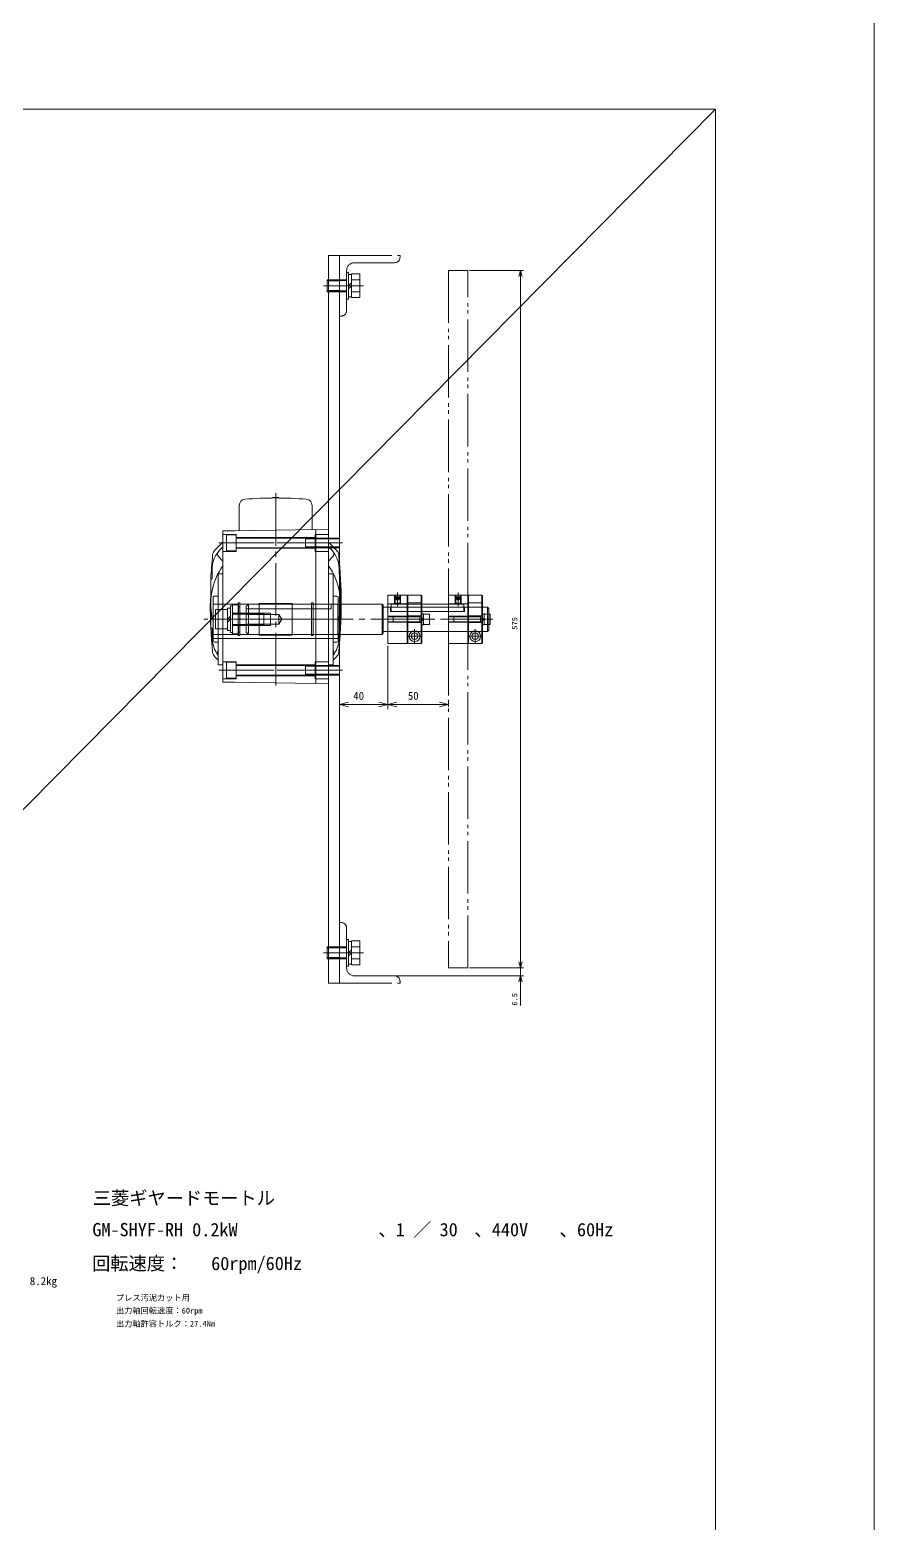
# Model space of a CAD drawing. Units: millimetres at full size. Extents: x -24503 to 24503, y -7436 to 7436.
# Drawn here: x -332 to 364, y -3167 to -1936 of the extents above; entities that cross this region are included whole.
import ezdxf
from ezdxf.enums import TextEntityAlignment as Align

# ---------------------------------------------------------------- set-up
doc = ezdxf.new("R2010")
doc.units = ezdxf.units.MM
doc.header["$LTSCALE"] = 4.8
doc.linetypes.add('CHAIN2', pattern=[12, 9, -1, 1, -1])
doc.linetypes.add('DOUBLE_CHAIN2', pattern=[12.8, 9, -1, 0.6, -0.6, 0.6, -1])
for name, color, linetype, lineweight in [('0-2_08_DIM', 3, 'Continuous', 9), ('0-3_06_PHANTOM', 7, 'DOUBLE_CHAIN2', 9), ('0-4_0', 2, 'Continuous', 9), ('0-6_05_CENTER', 2, 'CHAIN2', 9), ('0-7_04_HIDDEN', 7, 'Continuous', 9), ('0-8_10_DRAFT', 1, 'Continuous', 9)]:
    doc.layers.add(name, color=color, linetype=linetype, lineweight=lineweight)
doc.layers.add('0-9_07_TEXT', color=2, linetype='Continuous')
doc.styles.add('ＭＳ ゴシック', font='')
doc.styles.add('ＭＳ Ｐゴシック', font='')
doc.styles.get('ＭＳ ゴシック').set_extended_font_data('MS Gothic')
doc.styles.get('ＭＳ Ｐゴシック').set_extended_font_data('MS PGothic')

# ---------------------------------------------------------------- blocks, each defined once
blk = doc.blocks.new('GM-SHYF-RH 0.2kW、1／30、200V、60Hzc_1_1')
at = {"layer": '0-4_0'}
for p, q in [((18.5, 52.991), (8, 52.808)), ((8, 52.808), (8, -73.808)), ((18.5, 53.009), (18.5, 48.5)), ((18.5, 53), (85.5, 51.831)), ((18.5, -64.887), (18.5, 49.509)), ((85.5, 51.831), (95, 51.831)), ((95, -59.282), (95, 51.831)), ((4, 37.5), (4, -37.5)), ((4, 37.5), (8, 37.5)), ((4, 33.687), (1.411, 31.098)), ((99, 33.687), (101.589, 31.098)), ((0, -18), (0, 18)), ((1, 19), (4, 19)), ((102, 19), (99, 19)), ((103, -18), (103, 18)), ((-2, 6.5), (-2, -32.5)), ((105, -32.5), (105, 7.009)), ((1, -19), (4, -19)), ((102, -19), (99, -19)), ((4, -37.5), (8, -37.5)), ((8, -48.015), (4.346, -51.668)), ((95, -37.491), (99, -37.491)), ((95, -48.015), (98.654, -51.668)), ((8, -63.687), (1.411, -57.098)), ((95, -63.687), (101.589, -57.098)), ((19.25, -74.004), (8, -73.808)), ((18.5, -74.017), (18.5, -64.887)), ((18.5, -74.017), (18.5, -69.509)), ((18.5, -74.017), (85.5, -72.848)), ((81.5, -72.918), (81.5, -93.939)), ((21.5, -73.965), (21.5, -93.939)), ((54, -99.99), (54, -100.5))]:
    blk.add_line(p, q, dxfattribs=at)
for points in [[(95, 37.491), (99, 37.491), (99, -37.491)], [(85.5, -72.848), (95, -72.848), (95, -59.282)], [(49, -99.99), (49, -100.5), (54, -100.5)]]:
    blk.add_lwpolyline(points, dxfattribs=at)
for centre, radius, start, end in [((398.1, -13), 400.6, 174.25632, 180), ((24, 14.5), 25, 143.1301, 174.26983), ((6.078, 26.431), 6.6, 135, 174.25632), ((6.468, 27.79), 3, 145.3407, 214.6593), ((79, 14.5), 25, 5.73017, 36.8699), ((96.532, 27.79), 3, 325.3407, 34.6593), ((96.922, 26.431), 6.6, 5.74368, 45), ((-295.1, -13), 400.6, 0, 5.74368), ((399, 7), 400, 178.56802, 179.92847), ((1, 18), 1, 90, 180), ((102, 18), 1, 0, 90), ((-296, 7), 400, 0.053, 1.43198), ((-1.5, 6.5), 0.5, 90, 180), ((51.5, -13), 53.5, 164.28414, 215.60164), ((-1.5, 7.5), 0.5, 270, 0), ((51.5, -13), 53.5, 324.39836, 15.71586), ((104.5, 7.5), 0.5, 180, 270), ((104.5, 6.5), 0.5, 0, 90), ((398.1, -13), 400.6, 179.0703, 180), ((398.1, 0), 400.6, 180.9297, 182.86294), ((-295.1, 0), 400.6, 357.13706, 359.0703), ((398.1, -13), 400.6, 180, 185.74368), ((1, -18), 1, 180, 270), ((102, -18), 1, 270, 0), ((-1.5, -32.5), 0.5, 180, 270), ((-1.5, -33.5), 0.5, 0, 90), ((399, -33), 400, 180.07153, 180.85954), ((-295.1, -13), 400.6, 354.25632, 357.13706), ((-296, -33), 400, 358.56802, 359.92847), ((104.5, -33.5), 0.5, 90, 180), ((104.5, -32.5), 0.5, 270, 0), ((24, -40.5), 25, 176.56135, 230.20818), ((79, -40.5), 25, 309.79182, 354.26983), ((6.078, -52.431), 6.6, 185.74368, 225), ((6.468, -53.79), 3, 135, 217.16252), ((8.408, -56.021), 3, 224.86958, 262.17814), ((94.592, -56.021), 3, 277.82186, 315.13042), ((96.532, -53.79), 3, 322.83748, 45), ((96.922, -52.431), 6.6, 315, 354.25632), ((26.5, -93.939), 5, 180, 265.13859), ((76.5, -93.939), 5, 274.86141, 0), ((51.5, 200), 300, 265.13859, 274.86141)]:
    blk.add_arc(centre, radius, start, end, dxfattribs=at)
at = {"layer": '0-6_05_CENTER'}
for p, q in [((51.5, -103.882), (51.5, 55.941)), ((4.75, 42), (98.25, 42)), ((-7.647, 0), (110.647, 0)), ((4.75, -63), (98.25, -63))]:
    blk.add_line(p, q, dxfattribs=at)
at = {"layer": '0-7_04_HIDDEN', "color": 2}
for p, q in [((8, 49), (19, 49)), ((19, 35), (19, 49)), ((19, 46.5), (84, 46.5)), ((19, 37.5), (84, 37.5)), ((84, 35), (84, 49)), ((95, 49), (84, 49)), ((8, 35), (19, 35)), ((95, 35), (84, 35)), ((0, 15.8), (103, 15.8)), ((0, 12.5), (20.65, 12.5)), ((20.65, 13.5), (22, 13.5)), ((20.65, -13.5), (20.65, 13.5)), ((22, -13.5), (22, 13.5)), ((22, 12.5), (38, 12.5)), ((38, -13), (38, 13)), ((38, 13), (65, 13)), ((65, -13), (65, 13)), ((65, 12.5), (81, 12.5)), ((81, 13.5), (82.35, 13.5)), ((81, -13.5), (81, 13.5)), ((82.35, -13.5), (82.35, 13.5)), ((82.35, 12.5), (103, 12.5)), ((0, -12.5), (20.65, -12.5)), ((20.65, -13.5), (22, -13.5)), ((22, -12.5), (38, -12.5)), ((38, -13), (65, -13)), ((65, -12.5), (81, -12.5)), ((81, -13.5), (82.35, -13.5)), ((82.35, -12.5), (103, -12.5)), ((8, -56), (19, -56)), ((19, -70), (19, -56)), ((19, -58.5), (84, -58.5)), ((95, -56), (84, -56)), ((84, -70), (84, -56)), ((8, -70), (19, -70)), ((19, -67.5), (84, -67.5)), ((95, -70), (84, -70))]:
    blk.add_line(p, q, dxfattribs=at)
at = {"layer": '0-8_10_DRAFT'}
blk.add_line((59.408, -13), (43.908, -13), dxfattribs=at)
blk = doc.blocks.new('A$C05FE0EC2_2_1_1')
at = {"layer": '0-7_04_HIDDEN', "linetype": 'CHAIN2'}
blk.add_line((0, -19), (0, 14), dxfattribs=at)
at = {"layer": '0-7_04_HIDDEN'}
for p, q in [((-11, 1.5), (11, 1.5)), ((-11, 1.5), (-11, 0)), ((-11, 0), (11, 0)), ((-9.815, 11), (9.815, 11)), ((-9.815, 4), (-9.815, 11)), ((9.815, 4), (-9.815, 4)), ((-9.25, 4), (-9.25, 1.5)), ((-5, -16), (-5, 0)), ((-4.908, 4), (-4.908, 11)), ((-4.188, -16), (-4.188, 0)), ((0, 1.5), (-2.5, 4)), ((0, 4), (2.5, 1.5)), ((4.188, -16), (4.188, 0)), ((4.907, 4), (4.907, 11)), ((5, -16), (5, 0)), ((9.25, 1.5), (9.25, 4)), ((9.815, 4), (9.815, 11)), ((11, 0), (11, 1.5)), ((-5, -16), (5, -16))]:
    blk.add_line(p, q, dxfattribs=at)
at = {"layer": '0-8_10_DRAFT', "style": 'ＭＳ ゴシック', "width": 1.8}
blk.add_text('BT-M10x20L,SW,PW', height=0.2199, dxfattribs=at).set_placement((5.157, 10.658), align=Align.BOTTOM_LEFT)
blk = doc.blocks.new('A$C6AFA1BC6_1_1')
at = {"layer": '0-7_04_HIDDEN'}
for p, q in [((6.5, 0), (-6.5, 0)), ((-4, -85), (-4, 0)), ((4, -85), (4, 0)), ((-4, -57), (4, -57)), ((-3.323, -85), (-3.323, -57)), ((3.323, -85), (3.323, -57)), ((-4, -85), (4, -85))]:
    blk.add_line(p, q, dxfattribs=at)
at = {"layer": '0-7_04_HIDDEN', "linetype": 'CHAIN2'}
blk.add_line((0, -86.5), (0, 9.5), dxfattribs=at)
at = {"layer": '0-7_04_HIDDEN'}
blk.add_lwpolyline([(6.5, 0), (6.5, 8), (-6.5, 8), (-6.5, 0)], dxfattribs=at)
at = {"layer": '0-8_10_DRAFT', "style": 'ＭＳ ゴシック', "width": 1.9}
blk.add_text('CS-M8x85L', height=0.2199, dxfattribs=at).set_placement((3.561, 7.658), align=Align.BOTTOM_LEFT)
blk = doc.blocks.new('RTWS25b_1_1')
at = {"layer": '0-4_0'}
for points in [[(0, 13.5), (-1.2, 13.5), (-1.2, 10.5), (0, 10.5)], [(0, -13.5), (-1.2, -13.5), (-1.2, -10.5), (0, -10.5)]]:
    blk.add_lwpolyline(points, close=True, dxfattribs=at)
at = {"layer": '0-8_10_DRAFT'}
blk.add_line((0, 0), (-1.2, 0), dxfattribs=at)
blk = doc.blocks.new('A$C606D4CA3_1_1')
at = {"layer": '0-7_04_HIDDEN', "linetype": 'CHAIN2'}
blk.add_line((0, -27.5), (0, 15.5), dxfattribs=at)
at = {"layer": '0-7_04_HIDDEN'}
for p, q in [((-11, 1.5), (11, 1.5)), ((-11, 1.5), (-11, 0)), ((-11, 0), (11, 0)), ((-9.25, 4), (-9.25, 1.5)), ((-9.25, 4), (9.25, 4)), ((-5, -26), (-5, 0)), ((-4.188, -26), (-4.188, 0)), ((0, 1.5), (-2.5, 4)), ((0, 4), (2.5, 1.5)), ((4.188, -26), (4.188, 0)), ((5, -26), (5, 0)), ((9.25, 1.5), (9.25, 4)), ((11, 0), (11, 1.5)), ((-5, -26), (5, -26))]:
    blk.add_line(p, q, dxfattribs=at)
blk.add_lwpolyline([(8, 4), (8, 14), (-8, 14), (-8, 4)], dxfattribs=at)
at = {"layer": '0-8_10_DRAFT', "style": 'ＭＳ ゴシック', "width": 1.85}
blk.add_text('CS-M10x30L,SW,PW', height=0.2199, dxfattribs=at).set_placement((3.079, 13.658), align=Align.BOTTOM_LEFT)
blk = doc.blocks.new('FWSSS-D24-V10.0-T8.0a_1_1')
at = {"layer": '0-4_0'}
for points in [[(0, 12), (-5, 12), (-5, 5), (0, 5)], [(0, -12), (-5, -12), (-5, -5), (0, -5)]]:
    blk.add_lwpolyline(points, close=True, dxfattribs=at)
at = {"layer": '0-8_10_DRAFT'}
blk.add_line((-5, 0), (0, 0), dxfattribs=at)
blk = doc.blocks.new('A$C29BA2C56_1_1')
at = {"layer": '0-4_0', "color": 134}
blk.add_lwpolyline([(-9, -25), (0, -25), (0, 575), (-9, 575)], close=True, dxfattribs=at)
at = {"layer": '0-6_05_CENTER'}
for p, q in [((-12.388, 550), (3.388, 550)), ((-12.388, 0), (3.388, 0))]:
    blk.add_line(p, q, dxfattribs=at)
at = {"layer": '0-6_05_CENTER', "color": 1}
for p, q in [((-11.715, 338), (2.715, 338)), ((-11.715, 233), (2.715, 233))]:
    blk.add_line(p, q, dxfattribs=at)
at = {"layer": '0-7_04_HIDDEN'}
for p, q in [((-9, 555), (0, 555)), ((-9, 554), (0, 554)), ((-9, 546), (0, 546)), ((-9, 545), (0, 545)), ((-9, 5), (0, 5)), ((-9, 4), (0, 4)), ((-9, -4), (0, -4)), ((-9, -5), (0, -5))]:
    blk.add_line(p, q, dxfattribs=at)
at = {"layer": '0-7_04_HIDDEN', "color": 1}
for p, q in [((-9, 342), (0, 342)), ((-9, 341.25), (0, 341.25)), ((-9, 334.75), (0, 334.75)), ((-9, 334), (0, 334)), ((-9, 237), (0, 237)), ((-9, 236.25), (0, 236.25)), ((-9, 229.75), (0, 229.75)), ((-9, 229), (0, 229))]:
    blk.add_line(p, q, dxfattribs=at)
at = {"layer": '0-8_10_DRAFT'}
blk.add_line((0, 275), (-9, 275), dxfattribs=at)
blk = doc.blocks.new('A$C685D21B0_1_1')
at = {"layer": '0-4_0', "color": 134}
for p, q in [((2, -12.5), (2, 12.5)), ((75.65, 12.5), (75.65, -12.5)), ((77, 12.5), (77, -12.5)), ((112, -12.5), (112, 12.5)), ((75.65, 11.95), (77, 11.95)), ((199, -10), (199, 10)), ((75.65, -11.95), (77, -11.95))]:
    blk.add_line(p, q, dxfattribs=at)
for points in [[(75.65, -12.5), (2, -12.5), (0, -10.5), (0, 10.5), (2, 12.5), (75.65, 12.5)], [(77, 12.5), (112, 12.5), (113, 11.5), (113, -11.5), (112, -12.5), (77, -12.5)], [(113, -10), (199, -10), (200, -9), (200, 9), (199, 10), (113, 10)]]:
    blk.add_lwpolyline(points, dxfattribs=at)
at = {"layer": '0-6_05_CENTER'}
blk.add_line((203.412, 0), (-5, 0), dxfattribs=at)
at = {"layer": '0-7_04_HIDDEN'}
for p, q in [((0, 5), (20, 5)), ((0, 4), (27, 4)), ((20, 5), (20, -5)), ((27, 4), (27, -4)), ((29.309, 0), (27, 4)), ((27, -4), (29.309, 0)), ((0, -4), (27, -4)), ((0, -5), (20, -5)), ((180, -6.5), (180, -10))]:
    blk.add_line(p, q, dxfattribs=at)
for points in [[(0, -8.5), (70, -8.5), (70, -12.5)], [(180, -6.5), (119, -6.5), (119, -10)]]:
    blk.add_lwpolyline(points, dxfattribs=at)
blk = doc.blocks.new('STWS25a_1_1')
at = {"layer": '0-4_0'}
for points in [[(0, 11.95), (-1.2, 11.95), (-1.2, 15.05), (0, 15.05)], [(0, -11.95), (-1.2, -11.95), (-1.2, -15.05), (0, -15.05)]]:
    blk.add_lwpolyline(points, close=True, dxfattribs=at)
at = {"layer": '0-8_10_DRAFT'}
blk.add_line((-1.2, 0), (0, 0), dxfattribs=at)
blk = doc.blocks.new('KESS6-60b_1_1')
at = {"layer": '0-4_0'}
blk.add_lwpolyline([(0, 6), (60, 6), (60, 0), (0, 0)], close=True, dxfattribs=at)
blk = doc.blocks.new('SCSM 20-12b_1_1')
at = {"layer": '0-4_0'}
for p, q in [((0, 19.5), (0.5, 20)), ((0, 19.5), (0, -19.5)), ((0.5, 20), (0.5, -20)), ((0.5, 20), (11.5, 20)), ((11.5, 20), (11.5, -20)), ((11.5, 20), (12, 19.5)), ((12, 19.5), (12, -19.5)), ((0.5, -20), (0, -19.5)), ((0.5, -20), (11.5, -20)), ((11.5, -20), (12, -19.5))]:
    blk.add_line(p, q, dxfattribs=at)
for radius in [4.5, 2.75]:
    blk.add_circle((6, -14), radius, dxfattribs=at)
at = {"layer": '0-6_05_CENTER'}
for p, q in [((6, -8.25), (6, -19.75)), ((0.25, -14), (11.75, -14))]:
    blk.add_line(p, q, dxfattribs=at)
at = {"layer": '0-7_04_HIDDEN', "color": 2}
for p, q in [((0, 13.5), (12, 13.5)), ((0.5, 10), (0, 10.5)), ((0, 2.75), (12, 2.75)), ((0.5, 10), (11.5, 10)), ((12, 10.5), (11.5, 10)), ((0, -2.75), (12, -2.75)), ((0, -10.5), (0.5, -10)), ((0.5, -10), (11.5, -10)), ((11.5, -10), (12, -10.5)), ((11.625, -10.125), (11.625, -10.125)), ((11.75, -10.25), (11.75, -10.25))]:
    blk.add_line(p, q, dxfattribs=at)
at = {"layer": '0-8_10_DRAFT'}
blk.add_line((0, 0), (12, 0), dxfattribs=at)
blk = doc.blocks.new('A$C0D3A3B7B_1_1')
at = {"layer": '0-4_0', "color": 134}
blk.add_lwpolyline([(0, 20), (16, 20), (16, -20), (0, -20)], close=True, dxfattribs=at)
at = {"layer": '0-6_05_CENTER'}
for p, q in [((8, 10.837), (8, 22.068)), ((18.053, 0), (-2.053, 0))]:
    blk.add_line(p, q, dxfattribs=at)
at = {"layer": '0-7_04_HIDDEN'}
for p, q in [((16, 12.8), (0, 12.8)), ((5.5, 20), (5.5, 12.8)), ((6, 20), (6, 12.8)), ((10, 20), (10, 12.8)), ((10.5, 20), (10.5, 12.8)), ((16, 10), (0, 10)), ((16, 2.5), (0, 2.5)), ((16, 2), (0, 2)), ((16, -2), (0, -2)), ((16, -2.5), (0, -2.5)), ((16, -10), (0, -10))]:
    blk.add_line(p, q, dxfattribs=at)
at = {"layer": '0-8_10_DRAFT'}
blk.add_line((16, 0), (0, 0), dxfattribs=at)
blk = doc.blocks.new('A$C121A4B89_1_1')
at = {"layer": '0-4_0', "color": 134}
for p, q in [((-4.6, 1.3), (-4.6, 0)), ((-4.6, 1.3), (4.6, 1.3)), ((-4.6, 0), (4.6, 0)), ((-2.5, -23.7), (-2.5, 0)), ((0, 0), (-1.3, 1.3)), ((0, 1.3), (1.3, 0)), ((2.5, -23.7), (2.5, 0)), ((4.6, 0), (4.6, 1.3)), ((-2.5, -1.7), (2.5, -1.7)), ((-2.067, -23.7), (-2.067, -1.7)), ((2.067, -23.7), (2.067, -1.7)), ((-2.5, -23.7), (2.5, -23.7))]:
    blk.add_line(p, q, dxfattribs=at)
at = {"layer": '0-4_0', "color": 134, "linetype": 'CHAIN2'}
blk.add_line((0, -25.2), (0, 7.8), dxfattribs=at)
at = {"layer": '0-4_0', "color": 134}
blk.add_lwpolyline([(4.25, 1.3), (4.25, 6.3), (-4.25, 6.3), (-4.25, 1.3)], dxfattribs=at)
at = {"layer": '0-8_10_DRAFT', "style": 'ＭＳ ゴシック', "width": 1.85}
blk.add_text('CS-M5x25L,SW', height=0.2199, dxfattribs=at).set_placement((0.584, 5.958), align=Align.BOTTOM_LEFT)
blk = doc.blocks.new('MSSF5-6b_1_1')
at = {"layer": '0-4_0', "linetype": 'CHAIN2'}
blk.add_line((-7, 0), (1.15, 0), dxfattribs=at)
at = {"layer": '0-4_0'}
for p, q in [((-6, 2.067), (-5.567, 2.5)), ((-6, 2.067), (-0.317, 2.067)), ((-6, 2.067), (-6, -2.067)), ((-6, 1.443), (-4, 1.443)), ((-6, 0.722), (-4, 0.722)), ((-5.567, 2.5), (-0.75, 2.5)), ((-5.567, -2.5), (-5.567, 2.5)), ((-4, 1.443), (-3.167, 0)), ((-4, 1.443), (-4, -1.443)), ((-4, -1.443), (-3.167, 0)), ((-0.75, 2.5), (0, 1.75)), ((-0.75, -2.5), (-0.75, 2.5)), ((0, 1.75), (0, -1.75)), ((-6, -0.722), (-4, -0.722)), ((-6, -1.443), (-4, -1.443)), ((-6, -2.067), (-0.317, -2.067)), ((-6, -2.067), (-5.567, -2.5)), ((-5.567, -2.5), (-0.75, -2.5)), ((-3.687, -2.067), (-3.687, -2.067)), ((-1.375, -2.067), (-1.375, -2.067)), ((-0.75, -2.5), (0, -1.75))]:
    blk.add_line(p, q, dxfattribs=at)
blk = doc.blocks.new('A$C393861A3_1_1')
at = {"layer": '0-3_06_PHANTOM'}
for name, p, rotation in [('A$C0D3A3B7B_1_1', (0, 0), 270), ('A$C121A4B89_1_1', (0, -28), 180), ('SCSM 20-12b_1_1', (0, -16), 270)]:
    blk.add_blockref(name, p, dxfattribs=dict(at, rotation=rotation))
at = {"layer": '0-7_04_HIDDEN', "xscale": -1}
blk.add_blockref('MSSF5-6b_1_1', (12.5, -8), dxfattribs=at)
blk = doc.blocks.new('A$C05D17ACF_1_1')
at = {"layer": '0-3_06_PHANTOM'}
blk.add_blockref('A$C393861A3_1_1', (0, -41), dxfattribs=at)
at = {"layer": '0-7_04_HIDDEN', "xscale": -1, "rotation": 90}
for name, p in [('A$C685D21B0_1_1', (0, 75.8)), ('STWS25a_1_1', (0, -1.2))]:
    blk.add_blockref(name, p, dxfattribs=at)
at = {"layer": '0-7_04_HIDDEN', "rotation": 270}
blk.add_blockref('KESS6-60b_1_1', (6.5, -43.7), dxfattribs=at)
at = {"layer": '0-7_04_HIDDEN'}
blk.add_blockref('A$C393861A3_1_1', (0, -91), dxfattribs=at)
blk = doc.blocks.new('A$C113D3F91_1_1')
at = {"layer": '0-3_06_PHANTOM'}
for p, q in [((1.5, 50), (0, 50)), ((0, 0), (0, 50)), ((6, 12.5), (6, 45.5)), ((0, 0), (50, 0)), ((45.5, 6), (12.5, 6)), ((50, 1.5), (50, 0))]:
    blk.add_line(p, q, dxfattribs=at)
for centre, radius, start, end in [((1.5, 45.5), 4.5, 0, 90), ((12.5, 12.5), 6.5, 180, 270), ((45.5, 1.5), 4.5, 0, 90)]:
    blk.add_arc(centre, radius, start, end, dxfattribs=at)
blk = doc.blocks.new('_Open30')
at = {"layer": '0-2_08_DIM'}
blk.add_line((0, 0), (-1, 0), dxfattribs=at)
blk.add_lwpolyline([(-1, 0.26795), (0, 0), (-1, -0.26795)], dxfattribs=at)

msp = doc.modelspace()

# ---------------------------------------------------------------- linework, layer by layer
at = {"layer": '0-2_08_DIM', "color": 4}
for p, q in [((30.063, -2134.061), (74.599, -2134.061)), ((72.099, -2139.061), (72.099, -2704.061)), ((-37.187, -2443.436), (-37.187, -2495.576)), ((-37.187, -2443.436), (-37.187, -2495.576)), ((-77.187, -2493.701), (-77.187, -2488.076)), ((-44.687, -2491.826), (-69.687, -2491.826)), ((-29.687, -2491.826), (5.313, -2491.826)), ((12.813, -2493.701), (12.813, -2488.076)), ((72.099, -2704.061), (72.099, -2699.061)), ((-30.437, -2715.561), (74.599, -2715.561)), ((30.063, -2709.061), (74.599, -2709.061)), ((30.063, -2709.061), (74.599, -2709.061)), ((72.099, -2709.061), (72.099, -2715.561)), ((72.099, -2720.561), (72.099, -2740.102))]:
    msp.add_line(p, q, dxfattribs=at)
at = {"layer": '0-3_06_PHANTOM'}
msp.add_lwpolyline([(12.813, -2709.061), (28.813, -2709.061), (28.813, -2134.061), (12.813, -2134.061)], close=True, dxfattribs=at)
at = {"layer": '0-4_0', "color": 3}
msp.add_line((232.932, -2000.843), (-1034.444, -3283.182), dxfattribs=at)
msp.add_lwpolyline([(-1263.108, -206.669), (363.749, -206.669), (363.749, -3394.953), (-1263.108, -3394.953)], close=True, dxfattribs=at)
at = {"layer": '0-4_0', "color": 134}
msp.add_lwpolyline([(-1034.444, -3283.182), (232.932, -3283.182), (232.932, -2000.843), (-1034.444, -2000.843)], close=True, dxfattribs=at)

# ---------------------------------------------------------------- block references
at = {"layer": '0-2_08_DIM'}
for p, xscale, yscale, rotation in [((72.099, -2134.061), 5, 5, 90), ((-77.187, -2491.826), 7.5, 7.5, 180), ((-37.187, -2491.826), 7.5, 7.5, 180), ((72.099, -2709.061), 5, 5, 270), ((72.099, -2709.061), 5, 5, 270), ((72.099, -2715.561), 5, 5, 90)]:
    msp.add_blockref('_Open30', p, dxfattribs=dict(at, xscale=xscale, yscale=yscale, rotation=rotation))
at = {"layer": '0-2_08_DIM', "xscale": 7.5, "yscale": 7.5}
for p in [(-37.187, -2491.826), (12.813, -2491.826)]:
    msp.add_blockref('_Open30', p, dxfattribs=at)
at = {"layer": '0-3_06_PHANTOM', "xscale": -1, "rotation": 180}
msp.add_blockref('A$C113D3F91_1_1', (-77.187, -2121.561), dxfattribs=at)
at = {"layer": '0-3_06_PHANTOM'}
msp.add_blockref('A$C113D3F91_1_1', (-77.187, -2721.561), dxfattribs=at)
at = {"layer": '0-4_0'}
for name, p in [('A$C29BA2C56_1_1', (-77.187, -2696.561)), ('FWSSS-D24-V10.0-T8.0a_1_1', (-160.387, -2421.561)), ('RTWS25b_1_1', (-159.187, -2421.561))]:
    msp.add_blockref(name, p, dxfattribs=at)
for name, p, rotation in [('A$C05FE0EC2_2_1_1', (-71.187, -2146.561), 270), ('GM-SHYF-RH 0.2kW、1／30、200V、60Hzc_1_1', (-78.187, -2421.561), 180), ('A$C05D17ACF_1_1', (-78.187, -2421.561), 90), ('A$C05FE0EC2_2_1_1', (-71.187, -2696.561), 270)]:
    msp.add_blockref(name, p, dxfattribs=dict(at, rotation=rotation))
at = {"layer": '0-7_04_HIDDEN', "rotation": 90}
for name, p in [('A$C6AFA1BC6_1_1', (-162.187, -2358.561)), ('A$C606D4CA3_1_1', (-165.387, -2421.561)), ('A$C6AFA1BC6_1_1', (-162.187, -2463.561))]:
    msp.add_blockref(name, p, dxfattribs=at)

# ---------------------------------------------------------------- texts
at = {"layer": '0-2_08_DIM', "color": 4, "style": 'ＭＳ ゴシック'}
for s, p in [('575', (70.841, -2430.132)), ('6.5', (70.845, -2740.117))]:
    msp.add_text(s, height=4.399, rotation=90, dxfattribs=at).set_placement(p, align=Align.BOTTOM_LEFT)
for s, p in [('40', (-65.758, -2489.951)), ('50', (-20.758, -2489.945))]:
    msp.add_text(s, height=6.598, dxfattribs=at).set_placement(p, align=Align.BOTTOM_LEFT)
at = {"layer": '0-4_0', "color": 4, "style": 'ＭＳ ゴシック'}
msp.add_text('8.2kg', height=6.598, dxfattribs=at).set_placement((-332.448, -2972.504), align=Align.BOTTOM_LEFT)
at = {"layer": '0-4_0', "color": 134, "style": 'ＭＳ ゴシック'}
for s, p in [('プレス汚泥カット用', (-261.399, -2984.847)), ('出力軸回転速度：60rpm', (-261.399, -2995.447)), ('出力軸許容トルク：27.4Nm', (-261.399, -3006.285))]:
    msp.add_text(s, height=4.839, dxfattribs=at).set_placement(p, align=Align.BOTTOM_LEFT)
at = {"layer": '0-9_07_TEXT', "color": 3}
for s, style, p in [('三菱ギヤードモートル', 'ＭＳ Ｐゴシック', (-280.4, -2907.575)), ('／', 'ＭＳ Ｐゴシック', (-16.343, -2933.595)), ('GM-SHYF-RH 0.2kW', 'ＭＳ ゴシック', (-280.833, -2933.595)), ('、', 'ＭＳ Ｐゴシック', (-45.119, -2933.595)), ('1', 'ＭＳ ゴシック', (-30.629, -2933.595)), ('30', 'ＭＳ ゴシック', (5.467, -2933.595)), ('、', 'ＭＳ Ｐゴシック', (34.039, -2933.595)), ('440V', 'ＭＳ ゴシック', (48.529, -2933.595)), ('、', 'ＭＳ Ｐゴシック', (104.243, -2933.595)), ('60Hz', 'ＭＳ ゴシック', (118.733, -2933.595)), ('回転速度：', 'ＭＳ Ｐゴシック', (-280.985, -2961.452)), ('60rpm/60Hz', 'ＭＳ ゴシック', (-182.84, -2961.452))]:
    msp.add_text(s, height=11, dxfattribs=dict(at, style=style)).set_placement(p, align=Align.BOTTOM_LEFT)

doc.saveas('drawing.dxf')
